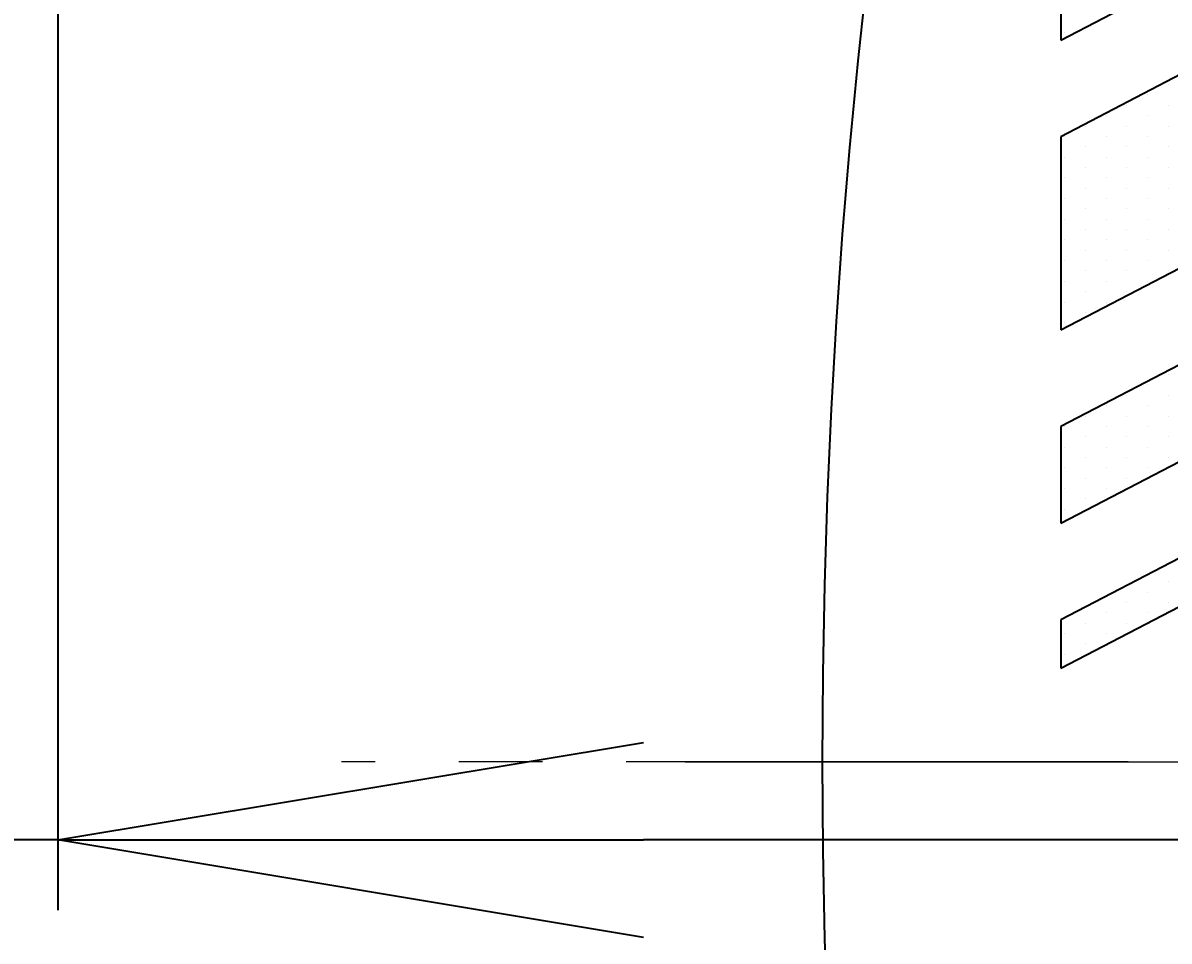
# Model space of a CAD drawing. Header units: millimetres. Extents: x 10462777 to 22643323, y 453826 to 1389191.
# Drawn here: x 11306818.9 to 11307161.3, y 584221.5 to 584496 of the extents above; entities that cross this region are included whole.
import ezdxf

# ---------------------------------------------------------------- set-up
doc = ezdxf.new("R2010")
doc.units = ezdxf.units.MM
doc.header["$LTSCALE"] = 200
doc.header["$MEASUREMENT"] = 0
doc.header["$PDMODE"] = 35
doc.header["$PDSIZE"] = -5
doc.linetypes.add('CENTER2', pattern=[1.125, 0.75, -0.125, 0.125, -0.125])
doc.linetypes.add('PHANTOM', pattern=[2.5, 1.25, -0.25, 0.25, -0.25, 0.25, -0.25])
doc.layers.get('0').update_dxf_attribs({"linetype": 'CONTINUOUS'})
doc.layers.get('DEFPOINTS').update_dxf_attribs({"linetype": 'CONTINUOUS'})
doc.layers.add('DV1_DEFAULT', color=7, linetype='CONTINUOUS')
doc.layers.add('LAYOUT', color=8, linetype='CONTINUOUS', lineweight=25)
doc.styles.get("Standard").update_dxf_attribs({"font": 'SYMBOL'})
doc.dimstyles.new('DS ROBOTEC', dxfattribs={"dimscale": 0, "dimtxt": 2.5, "dimasz": 2.5, "dimexe": 0.3, "dimexo": 0.3, "dimgap": 0.5, "dimtad": 1, "dimzin": 9, "dimdsep": 46, "dimtxsty": 'Standard', "dimblk": 'OPEN', "dimcen": 0, "dimclrd": 4, "dimclre": 4, "dimclrt": 110, "dimazin": 2, "dimtm": 1.5, "dimtfac": 1, "dimtmove": 0, "dimatfit": 3, "dimldrblk": 'OPEN', "dimfxl": 1, "dimtfill": 1, "dimtolj": 1, "dimlwd": -1, "dimlwe": -1, "dimarcsym": 0})

# ---------------------------------------------------------------- blocks, each defined once
blk = doc.blocks.new('r710ic')
at = {"layer": 'DV1_DEFAULT', "color": 1, "linetype": 'CENTER2', "lineweight": 0}
for p, q in [((272041.37, 102141.44), (272041.37, 106426.45)), ((272041.37, 106323.81), (272041.37, 102038.81))]:
    blk.add_line(p, q, dxfattribs=at)
at = {"layer": 'LAYOUT', "color": 3}
blk.add_circle((272041.37, 104232.63), 2050.12, dxfattribs=at)
blk = doc.blocks.new('A$C7DA30AB0')
at = {"layer": 'LAYOUT', "color": 6, "linetype": 'PHANTOM'}
blk.add_circle((3030.45, 3025.99, 0), 2693.02, dxfattribs=at)
blk = doc.blocks.new('A$C1068013E')
for p, q in [((-17.33, -69.32), (-17.33, -115.53)), ((-17.33, -115.53), (0, -106.49)), ((0, -116.12), (-17.33, -125.16)), ((-17.33, -125.16), (-17.33, -144.41)), ((-17.33, -144.41), (0, -135.38)), ((0, -145), (-17.33, -154.04)), ((-17.33, -154.04), (-17.33, -163.67)), ((-17.33, -163.67), (0, -154.63)), ((0, -164.26), (-17.33, -173.29)), ((-17.33, -178.11), (0, -169.07)), ((-17.33, -173.29), (-17.33, -178.11))]:
    blk.add_line(p, q)
at = {"color": 3}
for p, q in [((-16.95, -114.81), (-16.95, -114.81)), ((-6.63, -119.97), (-6.63, -119.97)), ((-10.76, -122.03), (-10.76, -122.03)), ((-8.69, -121), (-8.69, -121)), ((-6.63, -122.03), (-6.63, -122.03)), ((-12.82, -123.07), (-12.82, -123.07)), ((-8.69, -123.07), (-8.69, -123.07)), ((-14.88, -124.1), (-14.88, -124.1)), ((-10.76, -124.1), (-10.76, -124.1)), ((-6.63, -124.1), (-6.63, -124.1)), ((-16.95, -125.13), (-16.95, -125.13)), ((-12.82, -125.13), (-12.82, -125.13)), ((-8.69, -125.13), (-8.69, -125.13)), ((-14.88, -126.16), (-14.88, -126.16)), ((-10.76, -126.16), (-10.76, -126.16)), ((-6.63, -126.16), (-6.63, -126.16)), ((-16.95, -127.19), (-16.95, -127.19)), ((-12.82, -127.19), (-12.82, -127.19)), ((-8.69, -127.19), (-8.69, -127.19)), ((-14.88, -128.23), (-14.88, -128.23)), ((-10.76, -128.23), (-10.76, -128.23)), ((-6.63, -128.23), (-6.63, -128.23)), ((-16.95, -129.26), (-16.95, -129.26)), ((-12.82, -129.26), (-12.82, -129.26)), ((-8.69, -129.26), (-8.69, -129.26)), ((-14.88, -130.29), (-14.88, -130.29)), ((-10.76, -130.29), (-10.76, -130.29)), ((-6.63, -130.29), (-6.63, -130.29)), ((-16.95, -131.32), (-16.95, -131.32)), ((-14.88, -132.35), (-14.88, -132.35)), ((-12.82, -131.32), (-12.82, -131.32)), ((-10.76, -132.35), (-10.76, -132.35)), ((-8.69, -131.32), (-8.69, -131.32)), ((-6.63, -132.35), (-6.63, -132.35)), ((-16.95, -133.39), (-16.95, -133.39)), ((-12.82, -133.39), (-12.82, -133.39)), ((-8.69, -133.39), (-8.69, -133.39)), ((-14.88, -134.42), (-14.88, -134.42)), ((-10.76, -134.42), (-10.76, -134.42)), ((-6.63, -134.42), (-6.63, -134.42)), ((-16.95, -135.45), (-16.95, -135.45)), ((-12.82, -135.45), (-12.82, -135.45)), ((-8.69, -135.45), (-8.69, -135.45)), ((-14.88, -136.48), (-14.88, -136.48)), ((-10.76, -136.48), (-10.76, -136.48)), ((-6.63, -136.48), (-6.63, -136.48)), ((-16.95, -137.51), (-16.95, -137.51)), ((-12.82, -137.51), (-12.82, -137.51)), ((-8.69, -137.51), (-8.69, -137.51)), ((-14.88, -138.54), (-14.88, -138.54)), ((-10.76, -138.54), (-10.76, -138.54)), ((-6.63, -138.54), (-6.63, -138.54)), ((-16.95, -139.58), (-16.95, -139.58)), ((-12.82, -139.58), (-12.82, -139.58)), ((-8.69, -139.58), (-8.69, -139.58)), ((-14.88, -140.61), (-14.88, -140.61)), ((-10.76, -140.61), (-10.76, -140.61)), ((-16.95, -141.64), (-16.95, -141.64)), ((-12.82, -141.64), (-12.82, -141.64)), ((-16.95, -143.7), (-16.95, -143.7)), ((-14.88, -142.67), (-14.88, -142.67)), ((-6.63, -148.86), (-6.63, -148.86)), ((-8.69, -149.9), (-8.69, -149.9)), ((-10.76, -150.93), (-10.76, -150.93)), ((-6.63, -150.93), (-6.63, -150.93)), ((-12.82, -151.96), (-12.82, -151.96)), ((-8.69, -151.96), (-8.69, -151.96)), ((-16.95, -154.02), (-16.95, -154.02)), ((-14.88, -152.99), (-14.88, -152.99)), ((-12.82, -154.02), (-12.82, -154.02)), ((-10.76, -152.99), (-10.76, -152.99)), ((-8.69, -154.02), (-8.69, -154.02)), ((-6.63, -152.99), (-6.63, -152.99)), ((-14.88, -155.05), (-14.88, -155.05)), ((-10.76, -155.05), (-10.76, -155.05)), ((-6.63, -155.05), (-6.63, -155.05)), ((-16.95, -156.09), (-16.95, -156.09)), ((-12.82, -156.09), (-12.82, -156.09)), ((-8.69, -156.09), (-8.69, -156.09)), ((-14.88, -157.12), (-14.88, -157.12)), ((-10.76, -157.12), (-10.76, -157.12)), ((-6.63, -157.12), (-6.63, -157.12)), ((-16.95, -158.15), (-16.95, -158.15)), ((-12.82, -158.15), (-12.82, -158.15)), ((-8.69, -158.15), (-8.69, -158.15)), ((-14.88, -159.18), (-14.88, -159.18)), ((-10.76, -159.18), (-10.76, -159.18)), ((-16.95, -160.21), (-16.95, -160.21)), ((-12.82, -160.21), (-12.82, -160.21)), ((-14.88, -161.25), (-14.88, -161.25)), ((-16.95, -162.28), (-16.95, -162.28)), ((-6.63, -169.5), (-6.63, -169.5)), ((-8.69, -170.53), (-8.69, -170.53)), ((-10.76, -171.56), (-10.76, -171.56)), ((-6.63, -171.56), (-6.63, -171.56)), ((-12.82, -172.6), (-12.82, -172.6)), ((-8.69, -172.6), (-8.69, -172.6)), ((-14.88, -173.63), (-14.88, -173.63)), ((-10.76, -173.63), (-10.76, -173.63)), ((-16.95, -174.66), (-16.95, -174.66)), ((-14.88, -175.69), (-14.88, -175.69)), ((-12.82, -174.66), (-12.82, -174.66)), ((-16.95, -176.72), (-16.95, -176.72))]:
    blk.add_line(p, q, dxfattribs=at)
blk = doc.blocks.new('A$C5D7710AE')
at = {"xscale": 3, "yscale": 3, "zscale": 3}
blk.add_blockref('A$C1068013E', (391.71, 534.32), dxfattribs=at)
blk = doc.blocks.new('_OPEN')
at = {"color": 0, "linetype": 'ByBlock'}
for p, q in [((-1, 0.1667), (0, 0)), ((0, 0), (-1, -0.1667)), ((0, 0), (-1, 0))]:
    blk.add_line(p, q, dxfattribs=at)
blk = doc.blocks.new('*D261')
at = {"color": 4, "linetype": 'ByBlock', "ltscale": 10, "transparency": 16777216}
for p, q in [((11306829.25, 584536.53), (11306829.25, 584230.76)), ((11307559.25, 584536.53), (11307559.25, 584230.76)), ((11306829.25, 584251.76), (11306104.85, 584251.76)), ((11307384.25, 584251.76), (11307004.25, 584251.76))]:
    blk.add_line(p, q, dxfattribs=at)
at = {"layer": 'DEFPOINTS', "color": 0, "ltscale": 10, "transparency": 16777216}
for p in [(11306829.25, 584557.53, 0), (11307559.25, 584557.53, 0), (11306829.25, 584251.76)]:
    blk.add_point(p, dxfattribs=at)
at = {"color": 4, "ltscale": 10, "transparency": 16777216, "xscale": 175, "yscale": 175, "zscale": 175, "rotation": 180}
blk.add_blockref('_OPEN', (11306829.25, 584251.76), dxfattribs=at)
at = {"color": 4, "ltscale": 10, "transparency": 16777216, "xscale": 175, "yscale": 175, "zscale": 175}
blk.add_blockref('_OPEN', (11307559.25, 584251.76), dxfattribs=at)
at = {"color": 110, "ltscale": 10, "transparency": 16777216, "insert": (11306359.25, 584411.03), "char_height": 175, "attachment_point": 5, "bg_fill": 3, "box_fill_scale": 1.25, "bg_fill_color": 256, "bg_fill_true_color": 13158600, "bg_fill_transparency": 0}
blk.add_mtext('\\A1;730', dxfattribs=at)

msp = doc.modelspace()

# ---------------------------------------------------------------- block references
at = {"ltscale": 10}
for name, p in [('A$C7DA30AB0', (11303684.4077, 580408.4363, 0)), ('A$C5D7710AE', (11306789.24644, 584303.15761, 0))]:
    msp.add_blockref(name, p, dxfattribs=at)
at = {"layer": 'LAYOUT', "color": 2, "rotation": 270}
msp.add_blockref('r710ic', (11204875.24796, 856316.46559, 0), dxfattribs=at)

# ---------------------------------------------------------------- next in the draw order: dimensions: what is measured, and where the dimension line sits
at = {"ltscale": 10}
dim = msp.add_linear_dim(base=(11306829.24639, 584251.76163, 0), p1=(11307559.24639, 584557.53114, 0), p2=(11306829.24639, 584557.53114, 0), dimstyle='DS ROBOTEC', override={"dimscale": 70, "dimgap": 1, "dimarcsym": 1}, dxfattribs=at)
dim.commit()
dim.dimension.update_dxf_attribs({"geometry": '*D261', "text_midpoint": (11306359.24639, 584251.76163, 0), "dimtype": 160})

doc.saveas('drawing.dxf')
